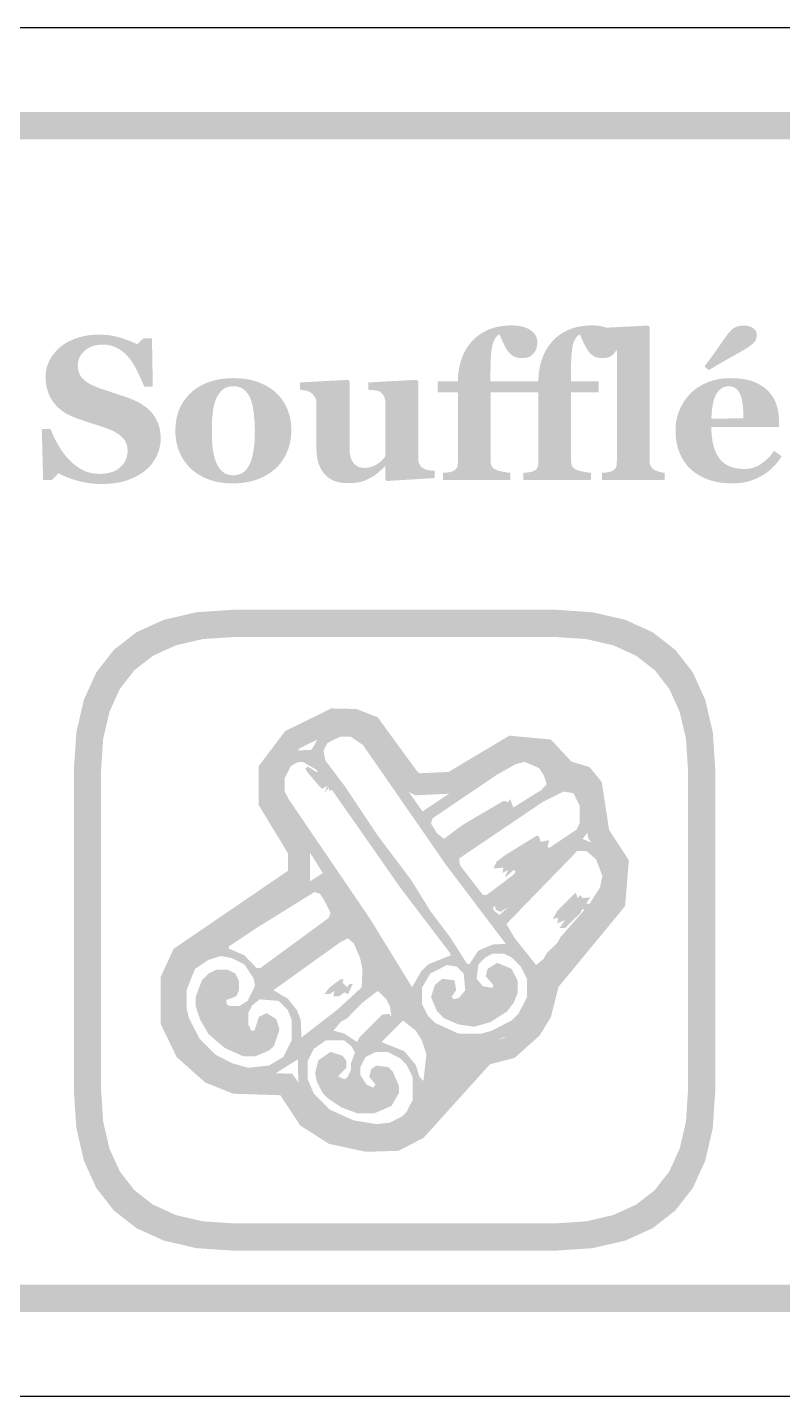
# Model space of a CAD drawing. Header units: millimetres. Extents: x 6 to 297, y 55 to 451.
# Drawn here: x 110.02 to 121.09, y 339.16 to 359.24 of the extents above; entities that cross this region are included whole.
import ezdxf

# ---------------------------------------------------------------- set-up
doc = ezdxf.new("R2010")
doc.units = ezdxf.units.MM
doc.layers.add('CUT', color=1, linetype='Continuous')
doc.layers.add('RASTER', color=7, linetype='Continuous')

msp = doc.modelspace()

# ---------------------------------------------------------------- hatches: boundary and pattern name
at = {"layer": 'RASTER'}
h = msp.add_hatch(color=7, dxfattribs=at)
h.paths.add_polyline_path([(74.2, 355.8), (74.234, 356.316), (74.338, 356.763), (74.509, 357.141), (74.75, 357.45), (75.059, 357.691), (75.438, 357.862), (75.884, 357.966), (76.4, 358), (133.6, 358), (134.116, 357.966), (134.563, 357.862), (134.941, 357.691), (135.25, 357.45), (135.491, 357.141), (135.663, 356.763), (135.766, 356.316), (135.8, 355.8), (135.8, 342.6), (135.766, 342.084), (135.663, 341.638), (135.491, 341.259), (135.25, 340.95), (134.941, 340.709), (134.563, 340.538), (134.116, 340.434), (133.6, 340.4), (76.4, 340.4), (75.884, 340.434), (75.438, 340.538), (75.059, 340.709), (74.75, 340.95), (74.509, 341.259), (74.338, 341.638), (74.234, 342.084), (74.2, 342.6)])
h.paths.add_polyline_path([(74.6, 355.8), (74.6, 342.6), (74.628, 342.178), (74.712, 341.813), (74.853, 341.503), (75.05, 341.25), (75.303, 341.053), (75.613, 340.912), (75.978, 340.828), (76.4, 340.8), (133.6, 340.8), (134.022, 340.828), (134.388, 340.912), (134.697, 341.053), (134.95, 341.25), (135.147, 341.503), (135.288, 341.813), (135.372, 342.178), (135.4, 342.6), (135.4, 355.8), (135.372, 356.222), (135.288, 356.588), (135.147, 356.897), (134.95, 357.15), (134.697, 357.347), (134.388, 357.488), (134.022, 357.572), (133.6, 357.6), (76.4, 357.6), (75.978, 357.572), (75.613, 357.488), (75.303, 357.347), (75.05, 357.15), (74.853, 356.897), (74.712, 356.588), (74.628, 356.222), (74.6, 355.8)], flags=0)
for points in [[(117.492, 354.62), (117.492, 354.611), (117.491, 354.601), (117.491, 354.592), (117.489, 354.582), (117.488, 354.571), (117.486, 354.561), (117.483, 354.55), (117.48, 354.539), (117.477, 354.529), (117.474, 354.518), (117.47, 354.508), (117.465, 354.499), (117.46, 354.49), (117.455, 354.481), (117.449, 354.473), (117.442, 354.465), (117.435, 354.456), (117.427, 354.448), (117.418, 354.44), (117.41, 354.433), (117.401, 354.426), (117.392, 354.42), (117.383, 354.414), (117.374, 354.409), (117.363, 354.405), (117.352, 354.401), (117.34, 354.397), (117.326, 354.395), (117.311, 354.393), (117.295, 354.391), (117.278, 354.39), (117.259, 354.39), (117.231, 354.391), (117.205, 354.395), (117.179, 354.401), (117.156, 354.41), (117.134, 354.422), (117.114, 354.435), (117.095, 354.452), (117.078, 354.471), (117.061, 354.492), (117.044, 354.518), (117.027, 354.546), (117.01, 354.578), (116.992, 354.613), (116.974, 354.652), (116.956, 354.693), (116.937, 354.739), (116.923, 354.731), (116.909, 354.721), (116.896, 354.709), (116.884, 354.694), (116.872, 354.677), (116.861, 354.657), (116.851, 354.635), (116.842, 354.61), (116.833, 354.58), (116.826, 354.543), (116.819, 354.498), (116.814, 354.446), (116.81, 354.386), (116.807, 354.319), (116.806, 354.245), (116.805, 354.163), (116.805, 354.047), (117.209, 354.047), (117.209, 353.889), (116.808, 353.889), (116.808, 352.88), (116.809, 352.866), (116.81, 352.853), (116.812, 352.841), (116.815, 352.829), (116.818, 352.818), (116.823, 352.809), (116.828, 352.799), (116.834, 352.791), (116.841, 352.784), (116.849, 352.776), (116.857, 352.77), (116.865, 352.764), (116.874, 352.758), (116.883, 352.753), (116.893, 352.749), (116.903, 352.745), (116.912, 352.742), (116.922, 352.739), (116.933, 352.736), (116.944, 352.733), (116.956, 352.731), (116.968, 352.728), (116.982, 352.725), (116.996, 352.722), (117.01, 352.72), (117.023, 352.717), (117.037, 352.715), (117.05, 352.713), (117.062, 352.711), (117.075, 352.71), (117.087, 352.708), (117.098, 352.707), (117.098, 352.6), (116.109, 352.6), (116.109, 352.707), (116.119, 352.708), (116.128, 352.708), (116.138, 352.709), (116.147, 352.71), (116.156, 352.711), (116.165, 352.712), (116.174, 352.713), (116.183, 352.714), (116.192, 352.715), (116.201, 352.717), (116.209, 352.718), (116.217, 352.72), (116.225, 352.722), (116.233, 352.724), (116.24, 352.726), (116.247, 352.729), (116.258, 352.734), (116.269, 352.739), (116.278, 352.744), (116.286, 352.75), (116.294, 352.757), (116.3, 352.764), (116.306, 352.771), (116.311, 352.779), (116.315, 352.788), (116.318, 352.797), (116.321, 352.807), (116.323, 352.818), (116.325, 352.829), (116.327, 352.841), (116.327, 352.853), (116.328, 352.867), (116.328, 353.889), (116.03, 353.889), (116.03, 354.047), (116.328, 354.047), (116.328, 354.086), (116.33, 354.125), (116.334, 354.163), (116.339, 354.202), (116.345, 354.239), (116.353, 354.277), (116.362, 354.314), (116.373, 354.351), (116.385, 354.388), (116.399, 354.423), (116.414, 354.457), (116.431, 354.491), (116.449, 354.523), (116.469, 354.554), (116.491, 354.585), (116.514, 354.614), (116.538, 354.642), (116.563, 354.669), (116.591, 354.694), (116.621, 354.717), (116.652, 354.74), (116.685, 354.761), (116.72, 354.78), (116.757, 354.799), (116.795, 354.815), (116.836, 354.829), (116.877, 354.842), (116.921, 354.851), (116.966, 354.859), (117.013, 354.865), (117.061, 354.868), (117.111, 354.869), (117.155, 354.868), (117.197, 354.865), (117.236, 354.859), (117.272, 354.852), (117.306, 354.842), (117.338, 354.83), (117.366, 354.816), (117.393, 354.8), (117.416, 354.782), (117.436, 354.763), (117.453, 354.743), (117.467, 354.721), (117.478, 354.698), (117.486, 354.673), (117.491, 354.647), (117.492, 354.62)], [(118.671, 354.62), (118.671, 354.611), (118.671, 354.601), (118.67, 354.592), (118.668, 354.582), (118.667, 354.571), (118.665, 354.561), (118.662, 354.55), (118.66, 354.539), (118.657, 354.529), (118.653, 354.518), (118.649, 354.508), (118.644, 354.499), (118.639, 354.49), (118.634, 354.481), (118.628, 354.473), (118.622, 354.465), (118.614, 354.456), (118.606, 354.448), (118.597, 354.44), (118.589, 354.433), (118.58, 354.426), (118.571, 354.42), (118.562, 354.414), (118.553, 354.409), (118.543, 354.405), (118.531, 354.401), (118.519, 354.397), (118.505, 354.395), (118.49, 354.393), (118.474, 354.391), (118.457, 354.39), (118.438, 354.39), (118.41, 354.391), (118.384, 354.395), (118.359, 354.401), (118.335, 354.41), (118.313, 354.422), (118.293, 354.435), (118.274, 354.452), (118.257, 354.471), (118.24, 354.492), (118.223, 354.518), (118.206, 354.546), (118.189, 354.578), (118.171, 354.613), (118.153, 354.652), (118.135, 354.693), (118.116, 354.739), (118.102, 354.731), (118.088, 354.721), (118.075, 354.709), (118.063, 354.694), (118.052, 354.677), (118.041, 354.657), (118.03, 354.635), (118.021, 354.61), (118.012, 354.58), (118.005, 354.543), (117.999, 354.498), (117.994, 354.446), (117.99, 354.386), (117.987, 354.319), (117.985, 354.245), (117.984, 354.163), (117.984, 354.047), (118.389, 354.047), (118.389, 353.889), (117.987, 353.889), (117.987, 352.88), (117.988, 352.866), (117.989, 352.853), (117.991, 352.841), (117.994, 352.829), (117.998, 352.818), (118.002, 352.809), (118.007, 352.799), (118.014, 352.791), (118.021, 352.784), (118.028, 352.776), (118.036, 352.77), (118.044, 352.764), (118.053, 352.758), (118.062, 352.753), (118.072, 352.749), (118.083, 352.745), (118.092, 352.742), (118.101, 352.739), (118.112, 352.736), (118.123, 352.733), (118.135, 352.731), (118.148, 352.728), (118.161, 352.725), (118.175, 352.722), (118.189, 352.72), (118.203, 352.717), (118.216, 352.715), (118.229, 352.713), (118.242, 352.711), (118.254, 352.71), (118.266, 352.708), (118.277, 352.707), (118.277, 352.6), (117.289, 352.6), (117.289, 352.707), (117.298, 352.708), (117.307, 352.708), (117.317, 352.709), (117.326, 352.71), (117.335, 352.711), (117.344, 352.712), (117.354, 352.713), (117.363, 352.714), (117.371, 352.715), (117.38, 352.717), (117.388, 352.718), (117.396, 352.72), (117.404, 352.722), (117.412, 352.724), (117.419, 352.726), (117.426, 352.729), (117.438, 352.734), (117.448, 352.739), (117.457, 352.744), (117.466, 352.75), (117.473, 352.757), (117.48, 352.764), (117.485, 352.771), (117.49, 352.779), (117.494, 352.788), (117.497, 352.797), (117.5, 352.807), (117.503, 352.818), (117.504, 352.829), (117.506, 352.841), (117.507, 352.853), (117.507, 352.867), (117.507, 353.889), (117.209, 353.889), (117.209, 354.047), (117.507, 354.047), (117.508, 354.086), (117.51, 354.125), (117.513, 354.163), (117.518, 354.202), (117.525, 354.239), (117.532, 354.277), (117.542, 354.314), (117.552, 354.351), (117.564, 354.388), (117.578, 354.423), (117.593, 354.457), (117.61, 354.491), (117.628, 354.523), (117.648, 354.554), (117.67, 354.585), (117.693, 354.614), (117.717, 354.642), (117.743, 354.669), (117.77, 354.694), (117.8, 354.717), (117.831, 354.74), (117.864, 354.761), (117.899, 354.78), (117.936, 354.799), (117.975, 354.815), (118.015, 354.829), (118.057, 354.842), (118.1, 354.851), (118.145, 354.859), (118.192, 354.865), (118.24, 354.868), (118.291, 354.869), (118.335, 354.868), (118.376, 354.865), (118.415, 354.859), (118.452, 354.852), (118.486, 354.842), (118.517, 354.83), (118.546, 354.816), (118.572, 354.8), (118.595, 354.782), (118.615, 354.763), (118.632, 354.743), (118.646, 354.721), (118.657, 354.698), (118.665, 354.673), (118.67, 354.647), (118.671, 354.62)], [(119.357, 352.6), (118.438, 352.6), (118.438, 352.707), (118.448, 352.708), (118.457, 352.708), (118.467, 352.709), (118.476, 352.71), (118.485, 352.711), (118.494, 352.712), (118.503, 352.713), (118.512, 352.714), (118.521, 352.715), (118.53, 352.717), (118.538, 352.718), (118.546, 352.72), (118.554, 352.722), (118.562, 352.724), (118.569, 352.726), (118.576, 352.729), (118.587, 352.734), (118.598, 352.739), (118.607, 352.744), (118.616, 352.75), (118.623, 352.757), (118.63, 352.764), (118.635, 352.771), (118.64, 352.779), (118.644, 352.788), (118.647, 352.797), (118.65, 352.807), (118.653, 352.818), (118.654, 352.829), (118.656, 352.841), (118.656, 352.853), (118.657, 352.867), (118.657, 354.49), (118.656, 354.503), (118.655, 354.517), (118.654, 354.53), (118.651, 354.543), (118.648, 354.556), (118.644, 354.569), (118.639, 354.581), (118.634, 354.593), (118.628, 354.604), (118.622, 354.615), (118.615, 354.625), (118.607, 354.635), (118.6, 354.644), (118.591, 354.652), (118.583, 354.659), (118.573, 354.665), (118.565, 354.67), (118.557, 354.675), (118.547, 354.68), (118.536, 354.684), (118.525, 354.689), (118.512, 354.693), (118.499, 354.698), (118.485, 354.702), (118.47, 354.706), (118.456, 354.71), (118.442, 354.713), (118.429, 354.716), (118.416, 354.718), (118.403, 354.72), (118.391, 354.722), (118.38, 354.723), (118.38, 354.829), (119.117, 354.868), (119.139, 354.844), (119.139, 352.886), (119.139, 352.872), (119.14, 352.86), (119.141, 352.848), (119.143, 352.837), (119.146, 352.826), (119.149, 352.816), (119.153, 352.806), (119.158, 352.798), (119.163, 352.79), (119.169, 352.782), (119.175, 352.775), (119.183, 352.768), (119.191, 352.761), (119.199, 352.755), (119.209, 352.75), (119.219, 352.745), (119.227, 352.742), (119.234, 352.739), (119.242, 352.736), (119.249, 352.733), (119.257, 352.73), (119.265, 352.727), (119.273, 352.724), (119.281, 352.722), (119.289, 352.719), (119.298, 352.717), (119.307, 352.715), (119.316, 352.713), (119.326, 352.711), (119.336, 352.709), (119.346, 352.708), (119.357, 352.707)], [(111.11, 352.544), (111.063, 352.545), (111.016, 352.547), (110.971, 352.551), (110.926, 352.556), (110.882, 352.563), (110.839, 352.571), (110.796, 352.58), (110.755, 352.591), (110.714, 352.603), (110.675, 352.616), (110.638, 352.629), (110.602, 352.642), (110.568, 352.657), (110.536, 352.671), (110.505, 352.687), (110.476, 352.703), (110.375, 352.6), (110.25, 352.6), (110.231, 353.351), (110.357, 353.351), (110.368, 353.325), (110.38, 353.297), (110.392, 353.27), (110.405, 353.242), (110.419, 353.213), (110.434, 353.184), (110.449, 353.155), (110.465, 353.126), (110.482, 353.097), (110.5, 353.068), (110.518, 353.04), (110.536, 353.013), (110.556, 352.987), (110.576, 352.962), (110.596, 352.937), (110.618, 352.913), (110.64, 352.89), (110.664, 352.867), (110.688, 352.845), (110.712, 352.824), (110.738, 352.805), (110.764, 352.787), (110.79, 352.77), (110.818, 352.754), (110.846, 352.739), (110.875, 352.727), (110.906, 352.716), (110.938, 352.708), (110.97, 352.701), (111.005, 352.696), (111.04, 352.693), (111.076, 352.692), (111.125, 352.694), (111.17, 352.698), (111.213, 352.706), (111.252, 352.717), (111.289, 352.73), (111.323, 352.747), (111.354, 352.767), (111.382, 352.79), (111.406, 352.815), (111.428, 352.842), (111.446, 352.87), (111.461, 352.9), (111.473, 352.931), (111.481, 352.964), (111.486, 352.999), (111.488, 353.035), (111.486, 353.065), (111.482, 353.093), (111.475, 353.121), (111.465, 353.147), (111.453, 353.172), (111.437, 353.196), (111.419, 353.218), (111.398, 353.239), (111.374, 353.26), (111.346, 353.279), (111.316, 353.298), (111.283, 353.316), (111.246, 353.334), (111.207, 353.351), (111.164, 353.367), (111.119, 353.382), (111.088, 353.392), (111.058, 353.402), (111.029, 353.411), (111.001, 353.42), (110.973, 353.429), (110.945, 353.438), (110.918, 353.447), (110.892, 353.455), (110.867, 353.464), (110.841, 353.472), (110.817, 353.481), (110.792, 353.49), (110.768, 353.498), (110.744, 353.507), (110.721, 353.516), (110.698, 353.524), (110.648, 353.546), (110.6, 353.571), (110.556, 353.597), (110.516, 353.626), (110.478, 353.657), (110.445, 353.69), (110.414, 353.725), (110.387, 353.763), (110.363, 353.802), (110.342, 353.843), (110.325, 353.885), (110.311, 353.928), (110.299, 353.971), (110.292, 354.017), (110.287, 354.063), (110.285, 354.11), (110.286, 354.141), (110.288, 354.17), (110.293, 354.2), (110.298, 354.229), (110.306, 354.259), (110.315, 354.287), (110.326, 354.316), (110.338, 354.344), (110.352, 354.372), (110.367, 354.399), (110.384, 354.425), (110.403, 354.45), (110.423, 354.475), (110.444, 354.499), (110.467, 354.523), (110.492, 354.545), (110.517, 354.566), (110.543, 354.585), (110.572, 354.604), (110.602, 354.621), (110.634, 354.638), (110.667, 354.653), (110.702, 354.668), (110.739, 354.682), (110.777, 354.694), (110.816, 354.705), (110.856, 354.714), (110.897, 354.721), (110.938, 354.727), (110.98, 354.731), (111.023, 354.733), (111.067, 354.734), (111.11, 354.734), (111.152, 354.731), (111.194, 354.728), (111.235, 354.722), (111.275, 354.716), (111.314, 354.707), (111.353, 354.698), (111.391, 354.687), (111.428, 354.675), (111.463, 354.663), (111.495, 354.651), (111.526, 354.639), (111.555, 354.627), (111.581, 354.615), (111.606, 354.603), (111.628, 354.591), (111.718, 354.679), (111.845, 354.679), (111.857, 353.97), (111.731, 353.97), (111.72, 353.998), (111.708, 354.027), (111.696, 354.056), (111.683, 354.085), (111.67, 354.114), (111.656, 354.144), (111.642, 354.174), (111.628, 354.203), (111.613, 354.232), (111.598, 354.26), (111.582, 354.287), (111.567, 354.313), (111.551, 354.337), (111.535, 354.36), (111.519, 354.381), (111.502, 354.402), (111.484, 354.422), (111.465, 354.442), (111.446, 354.461), (111.425, 354.478), (111.404, 354.495), (111.382, 354.51), (111.36, 354.524), (111.337, 354.537), (111.313, 354.549), (111.288, 354.559), (111.262, 354.568), (111.235, 354.575), (111.207, 354.581), (111.178, 354.585), (111.148, 354.587), (111.117, 354.588), (111.079, 354.586), (111.042, 354.582), (111.007, 354.575), (110.973, 354.565), (110.942, 354.553), (110.912, 354.538), (110.885, 354.519), (110.859, 354.498), (110.835, 354.475), (110.815, 354.451), (110.797, 354.425), (110.783, 354.398), (110.772, 354.37), (110.765, 354.341), (110.76, 354.31), (110.758, 354.277), (110.76, 354.247), (110.764, 354.218), (110.771, 354.19), (110.78, 354.164), (110.792, 354.139), (110.807, 354.116), (110.825, 354.094), (110.845, 354.074), (110.869, 354.054), (110.895, 354.035), (110.925, 354.017), (110.957, 353.999), (110.992, 353.982), (111.031, 353.966), (111.073, 353.95), (111.117, 353.934), (111.144, 353.925), (111.172, 353.916), (111.199, 353.907), (111.227, 353.898), (111.254, 353.889), (111.282, 353.88), (111.31, 353.87), (111.338, 353.861), (111.366, 353.852), (111.393, 353.843), (111.419, 353.834), (111.445, 353.825), (111.47, 353.817), (111.494, 353.808), (111.517, 353.799), (111.539, 353.791), (111.591, 353.769), (111.639, 353.746), (111.684, 353.721), (111.726, 353.693), (111.765, 353.664), (111.8, 353.633), (111.833, 353.6), (111.862, 353.565), (111.888, 353.527), (111.91, 353.488), (111.929, 353.447), (111.945, 353.403), (111.957, 353.357), (111.966, 353.309), (111.971, 353.259), (111.973, 353.206), (111.972, 353.173), (111.969, 353.14), (111.964, 353.107), (111.957, 353.074), (111.948, 353.041), (111.937, 353.009), (111.924, 352.977), (111.91, 352.946), (111.893, 352.915), (111.875, 352.885), (111.856, 352.857), (111.836, 352.83), (111.814, 352.805), (111.79, 352.781), (111.766, 352.758), (111.74, 352.736), (111.71, 352.714), (111.679, 352.693), (111.647, 352.673), (111.613, 352.655), (111.579, 352.637), (111.543, 352.622), (111.507, 352.607), (111.469, 352.594), (111.429, 352.582), (111.389, 352.572), (111.346, 352.564), (111.302, 352.557), (111.256, 352.551), (111.209, 352.547), (111.16, 352.545), (111.11, 352.544)], [(115.988, 352.631), (115.289, 352.588), (115.267, 352.609), (115.267, 352.801), (115.258, 352.801), (115.246, 352.789), (115.234, 352.778), (115.221, 352.767), (115.209, 352.756), (115.197, 352.745), (115.185, 352.734), (115.173, 352.723), (115.161, 352.712), (115.149, 352.701), (115.136, 352.691), (115.123, 352.681), (115.109, 352.671), (115.094, 352.661), (115.079, 352.652), (115.064, 352.643), (115.047, 352.634), (115.029, 352.624), (115.011, 352.615), (114.992, 352.607), (114.975, 352.599), (114.957, 352.592), (114.94, 352.586), (114.923, 352.58), (114.906, 352.575), (114.888, 352.571), (114.869, 352.567), (114.847, 352.563), (114.824, 352.561), (114.799, 352.559), (114.772, 352.557), (114.743, 352.556), (114.712, 352.556), (114.658, 352.558), (114.608, 352.564), (114.561, 352.575), (114.517, 352.589), (114.476, 352.608), (114.438, 352.631), (114.404, 352.658), (114.373, 352.689), (114.345, 352.724), (114.321, 352.763), (114.301, 352.805), (114.284, 352.85), (114.271, 352.899), (114.262, 352.951), (114.257, 353.007), (114.255, 353.066), (114.255, 353.725), (114.255, 353.739), (114.254, 353.752), (114.252, 353.765), (114.249, 353.777), (114.246, 353.788), (114.243, 353.799), (114.238, 353.809), (114.233, 353.818), (114.227, 353.827), (114.221, 353.835), (114.214, 353.844), (114.207, 353.852), (114.2, 353.86), (114.192, 353.867), (114.183, 353.875), (114.174, 353.882), (114.167, 353.887), (114.159, 353.892), (114.15, 353.896), (114.141, 353.901), (114.131, 353.904), (114.12, 353.908), (114.11, 353.911), (114.098, 353.913), (114.087, 353.916), (114.075, 353.918), (114.064, 353.919), (114.053, 353.921), (114.043, 353.923), (114.033, 353.924), (114.023, 353.925), (114.013, 353.926), (114.013, 354.033), (114.724, 354.071), (114.74, 354.049), (114.74, 353.075), (114.741, 353.038), (114.743, 353.004), (114.748, 352.973), (114.754, 352.944), (114.762, 352.917), (114.772, 352.893), (114.784, 352.871), (114.798, 352.852), (114.813, 352.835), (114.829, 352.821), (114.847, 352.808), (114.866, 352.798), (114.887, 352.79), (114.909, 352.785), (114.932, 352.781), (114.957, 352.78), (114.982, 352.781), (115.007, 352.784), (115.032, 352.788), (115.055, 352.794), (115.078, 352.801), (115.101, 352.811), (115.122, 352.822), (115.143, 352.834), (115.163, 352.848), (115.182, 352.862), (115.199, 352.876), (115.215, 352.89), (115.229, 352.905), (115.242, 352.92), (115.254, 352.935), (115.264, 352.95), (115.264, 353.74), (115.264, 353.752), (115.263, 353.764), (115.261, 353.776), (115.259, 353.787), (115.257, 353.798), (115.253, 353.809), (115.25, 353.819), (115.245, 353.829), (115.24, 353.839), (115.234, 353.848), (115.228, 353.857), (115.222, 353.865), (115.214, 353.873), (115.207, 353.88), (115.198, 353.887), (115.189, 353.893), (115.183, 353.898), (115.175, 353.902), (115.166, 353.905), (115.157, 353.908), (115.148, 353.911), (115.137, 353.913), (115.126, 353.915), (115.114, 353.917), (115.102, 353.918), (115.089, 353.92), (115.077, 353.921), (115.064, 353.922), (115.052, 353.923), (115.039, 353.924), (115.026, 353.925), (115.014, 353.926), (115.014, 354.033), (115.724, 354.071), (115.746, 354.049), (115.746, 352.918), (115.746, 352.905), (115.747, 352.893), (115.749, 352.882), (115.751, 352.87), (115.754, 352.86), (115.758, 352.85), (115.762, 352.84), (115.767, 352.831), (115.772, 352.822), (115.778, 352.813), (115.785, 352.805), (115.792, 352.798), (115.8, 352.79), (115.808, 352.783), (115.817, 352.776), (115.827, 352.77), (115.834, 352.766), (115.842, 352.762), (115.85, 352.758), (115.859, 352.755), (115.868, 352.752), (115.878, 352.75), (115.888, 352.748), (115.899, 352.746), (115.91, 352.744), (115.921, 352.743), (115.933, 352.742), (115.944, 352.74), (115.955, 352.74), (115.966, 352.739), (115.977, 352.738), (115.988, 352.738)]]:
    msp.add_hatch(color=7, dxfattribs=at).paths.add_polyline_path(points)
h = msp.add_hatch(color=7, dxfattribs=at)
h.paths.add_polyline_path([(121.072, 352.95), (121.059, 352.929), (121.045, 352.909), (121.031, 352.889), (121.016, 352.869), (121, 352.849), (120.983, 352.83), (120.966, 352.811), (120.948, 352.793), (120.93, 352.774), (120.911, 352.757), (120.891, 352.74), (120.871, 352.724), (120.85, 352.708), (120.829, 352.694), (120.806, 352.679), (120.784, 352.666), (120.759, 352.652), (120.734, 352.64), (120.71, 352.628), (120.685, 352.617), (120.66, 352.607), (120.635, 352.598), (120.61, 352.589), (120.585, 352.582), (120.56, 352.575), (120.533, 352.569), (120.506, 352.564), (120.477, 352.56), (120.448, 352.557), (120.418, 352.555), (120.387, 352.554), (120.354, 352.553), (120.301, 352.554), (120.25, 352.557), (120.2, 352.562), (120.153, 352.569), (120.107, 352.577), (120.063, 352.588), (120.021, 352.6), (119.98, 352.615), (119.942, 352.631), (119.905, 352.648), (119.87, 352.667), (119.836, 352.687), (119.805, 352.708), (119.775, 352.731), (119.747, 352.755), (119.72, 352.78), (119.695, 352.807), (119.672, 352.835), (119.651, 352.863), (119.631, 352.894), (119.612, 352.925), (119.596, 352.957), (119.581, 352.991), (119.567, 353.026), (119.555, 353.061), (119.545, 353.098), (119.536, 353.135), (119.529, 353.173), (119.524, 353.212), (119.52, 353.251), (119.517, 353.291), (119.517, 353.332), (119.517, 353.37), (119.52, 353.406), (119.524, 353.443), (119.53, 353.479), (119.538, 353.514), (119.548, 353.55), (119.559, 353.584), (119.572, 353.619), (119.586, 353.653), (119.602, 353.685), (119.619, 353.717), (119.638, 353.748), (119.658, 353.778), (119.68, 353.807), (119.703, 353.835), (119.728, 353.863), (119.753, 353.888), (119.781, 353.912), (119.81, 353.935), (119.84, 353.957), (119.872, 353.977), (119.906, 353.996), (119.942, 354.014), (119.979, 354.031), (120.017, 354.046), (120.057, 354.059), (120.098, 354.07), (120.139, 354.079), (120.182, 354.087), (120.226, 354.092), (120.272, 354.095), (120.318, 354.096), (120.368, 354.095), (120.416, 354.092), (120.461, 354.089), (120.505, 354.083), (120.546, 354.076), (120.584, 354.068), (120.621, 354.057), (120.655, 354.046), (120.687, 354.033), (120.718, 354.019), (120.747, 354.003), (120.775, 353.986), (120.802, 353.969), (120.827, 353.95), (120.851, 353.929), (120.873, 353.908), (120.893, 353.887), (120.912, 353.864), (120.929, 353.841), (120.945, 353.817), (120.96, 353.792), (120.973, 353.766), (120.984, 353.739), (120.995, 353.711), (121.004, 353.683), (121.011, 353.654), (121.018, 353.624), (121.023, 353.595), (121.027, 353.565), (121.03, 353.535), (121.032, 353.504), (121.033, 353.473), (121.033, 353.378), (120.042, 353.378), (120.044, 353.305), (120.05, 353.237), (120.059, 353.173), (120.071, 353.113), (120.088, 353.059), (120.108, 353.008), (120.131, 352.962), (120.158, 352.921), (120.189, 352.884), (120.225, 352.852), (120.264, 352.825), (120.308, 352.803), (120.356, 352.786), (120.408, 352.774), (120.465, 352.767), (120.526, 352.764), (120.56, 352.765), (120.593, 352.769), (120.625, 352.775), (120.657, 352.783), (120.687, 352.794), (120.717, 352.806), (120.746, 352.822), (120.773, 352.84), (120.8, 352.859), (120.826, 352.88), (120.851, 352.902), (120.875, 352.925), (120.898, 352.95), (120.92, 352.975), (120.941, 353.002), (120.961, 353.031)])
h.paths.add_polyline_path([(120.513, 353.507), (120.513, 353.529), (120.512, 353.551), (120.511, 353.573), (120.51, 353.596), (120.509, 353.618), (120.508, 353.641), (120.506, 353.664), (120.504, 353.687), (120.502, 353.709), (120.499, 353.731), (120.495, 353.751), (120.492, 353.771), (120.488, 353.789), (120.483, 353.806), (120.478, 353.823), (120.473, 353.838), (120.467, 353.854), (120.46, 353.87), (120.452, 353.885), (120.444, 353.898), (120.435, 353.911), (120.425, 353.922), (120.416, 353.932), (120.405, 353.942), (120.394, 353.95), (120.382, 353.957), (120.369, 353.963), (120.356, 353.968), (120.342, 353.972), (120.327, 353.975), (120.312, 353.976), (120.296, 353.977), (120.268, 353.975), (120.242, 353.97), (120.218, 353.961), (120.194, 353.948), (120.173, 353.932), (120.152, 353.913), (120.133, 353.889), (120.116, 353.863), (120.1, 353.832), (120.086, 353.797), (120.074, 353.758), (120.064, 353.715), (120.056, 353.668), (120.049, 353.616), (120.045, 353.561), (120.042, 353.501)], flags=0)
h.paths.add_polyline_path([(120.708, 354.739), (120.707, 354.723), (120.706, 354.707), (120.703, 354.693), (120.7, 354.679), (120.696, 354.666), (120.691, 354.654), (120.685, 354.643), (120.677, 354.632), (120.669, 354.622), (120.66, 354.612), (120.65, 354.602), (120.638, 354.592), (120.626, 354.581), (120.612, 354.571), (120.597, 354.56), (120.582, 354.55), (120.562, 354.537), (120.54, 354.524), (120.516, 354.509), (120.489, 354.493), (120.459, 354.476), (120.427, 354.458), (120.392, 354.438), (120.354, 354.417), (120.315, 354.395), (120.274, 354.372), (120.232, 354.348), (120.189, 354.323), (120.144, 354.297), (120.099, 354.27), (120.051, 354.242), (120.003, 354.213), (119.941, 354.268), (119.973, 354.31), (120.002, 354.35), (120.03, 354.387), (120.056, 354.422), (120.08, 354.456), (120.102, 354.486), (120.122, 354.515), (120.141, 354.542), (120.158, 354.567), (120.175, 354.591), (120.191, 354.614), (120.206, 354.636), (120.221, 354.657), (120.235, 354.677), (120.249, 354.697), (120.262, 354.715), (120.278, 354.737), (120.293, 354.756), (120.309, 354.774), (120.324, 354.79), (120.339, 354.804), (120.353, 354.817), (120.368, 354.827), (120.382, 354.836), (120.397, 354.843), (120.413, 354.85), (120.429, 354.855), (120.446, 354.86), (120.465, 354.863), (120.484, 354.866), (120.504, 354.867), (120.524, 354.868), (120.542, 354.867), (120.559, 354.865), (120.575, 354.862), (120.591, 354.858), (120.607, 354.853), (120.622, 354.846), (120.637, 354.838), (120.651, 354.829), (120.664, 354.82), (120.676, 354.81), (120.685, 354.799), (120.693, 354.788), (120.7, 354.776), (120.704, 354.764), (120.707, 354.752), (120.708, 354.739)])
h = msp.add_hatch(color=7, dxfattribs=at)
h.paths.add_polyline_path([(113.665, 353.88), (113.691, 353.854), (113.716, 353.827), (113.739, 353.799), (113.76, 353.769), (113.78, 353.738), (113.798, 353.706), (113.815, 353.673), (113.83, 353.639), (113.843, 353.603), (113.855, 353.567), (113.865, 353.53), (113.873, 353.492), (113.879, 353.454), (113.884, 353.414), (113.886, 353.375), (113.887, 353.334), (113.886, 353.294), (113.884, 353.254), (113.879, 353.215), (113.873, 353.176), (113.865, 353.138), (113.855, 353.1), (113.844, 353.063), (113.831, 353.027), (113.816, 352.992), (113.799, 352.957), (113.781, 352.925), (113.761, 352.893), (113.74, 352.863), (113.717, 352.834), (113.692, 352.806), (113.666, 352.78), (113.636, 352.754), (113.605, 352.728), (113.573, 352.705), (113.539, 352.683), (113.504, 352.663), (113.467, 352.644), (113.429, 352.627), (113.39, 352.612), (113.349, 352.598), (113.307, 352.586), (113.263, 352.576), (113.218, 352.568), (113.171, 352.561), (113.123, 352.557), (113.074, 352.554), (113.023, 352.553), (112.979, 352.554), (112.935, 352.556), (112.893, 352.56), (112.851, 352.566), (112.811, 352.573), (112.771, 352.582), (112.732, 352.592), (112.694, 352.604), (112.657, 352.618), (112.621, 352.633), (112.586, 352.65), (112.553, 352.668), (112.52, 352.689), (112.488, 352.71), (112.458, 352.733), (112.428, 352.758), (112.401, 352.783), (112.375, 352.81), (112.351, 352.838), (112.329, 352.868), (112.307, 352.899), (112.288, 352.931), (112.269, 352.965), (112.252, 353.001), (112.237, 353.037), (112.224, 353.075), (112.213, 353.114), (112.204, 353.154), (112.197, 353.194), (112.192, 353.236), (112.189, 353.279), (112.188, 353.324), (112.189, 353.367), (112.192, 353.409), (112.196, 353.45), (112.202, 353.49), (112.21, 353.528), (112.22, 353.565), (112.231, 353.602), (112.244, 353.636), (112.259, 353.67), (112.276, 353.703), (112.295, 353.735), (112.315, 353.766), (112.337, 353.796), (112.361, 353.825), (112.386, 353.853), (112.414, 353.88), (112.441, 353.905), (112.471, 353.929), (112.502, 353.951), (112.535, 353.971), (112.569, 353.99), (112.605, 354.008), (112.642, 354.024), (112.681, 354.039), (112.721, 354.052), (112.763, 354.064), (112.805, 354.074), (112.849, 354.082), (112.894, 354.088), (112.94, 354.092), (112.988, 354.095), (113.036, 354.096), (113.087, 354.095), (113.136, 354.092), (113.183, 354.088), (113.229, 354.082), (113.273, 354.074), (113.316, 354.064), (113.357, 354.052), (113.397, 354.039), (113.436, 354.024), (113.472, 354.008), (113.508, 353.99), (113.542, 353.971), (113.575, 353.951), (113.606, 353.929), (113.636, 353.905), (113.665, 353.88)])
h.paths.add_polyline_path([(113.29, 352.865), (113.297, 352.886), (113.305, 352.908), (113.311, 352.932), (113.318, 352.956), (113.323, 352.981), (113.328, 353.008), (113.333, 353.036), (113.337, 353.064), (113.341, 353.094), (113.344, 353.125), (113.347, 353.158), (113.349, 353.191), (113.35, 353.226), (113.352, 353.262), (113.352, 353.299), (113.353, 353.337), (113.352, 353.363), (113.352, 353.39), (113.35, 353.418), (113.349, 353.447), (113.347, 353.476), (113.344, 353.507), (113.341, 353.539), (113.338, 353.571), (113.334, 353.603), (113.33, 353.634), (113.325, 353.662), (113.32, 353.689), (113.314, 353.714), (113.308, 353.738), (113.301, 353.759), (113.294, 353.779), (113.285, 353.802), (113.275, 353.823), (113.264, 353.843), (113.252, 353.862), (113.239, 353.879), (113.226, 353.895), (113.212, 353.91), (113.197, 353.924), (113.18, 353.937), (113.163, 353.947), (113.145, 353.956), (113.126, 353.964), (113.106, 353.97), (113.085, 353.974), (113.062, 353.976), (113.039, 353.977), (113.014, 353.976), (112.99, 353.973), (112.967, 353.969), (112.945, 353.963), (112.925, 353.955), (112.907, 353.945), (112.889, 353.933), (112.873, 353.92), (112.858, 353.905), (112.843, 353.889), (112.83, 353.872), (112.818, 353.854), (112.806, 353.835), (112.795, 353.815), (112.786, 353.794), (112.777, 353.772), (112.769, 353.751), (112.763, 353.728), (112.756, 353.705), (112.751, 353.681), (112.746, 353.656), (112.741, 353.631), (112.738, 353.604), (112.734, 353.576), (112.732, 353.548), (112.729, 353.52), (112.727, 353.491), (112.726, 353.462), (112.724, 353.433), (112.723, 353.403), (112.723, 353.373), (112.723, 353.343), (112.723, 353.304), (112.723, 353.266), (112.724, 353.231), (112.725, 353.197), (112.727, 353.165), (112.728, 353.134), (112.731, 353.105), (112.733, 353.078), (112.736, 353.052), (112.74, 353.026), (112.745, 353), (112.75, 352.973), (112.757, 352.947), (112.765, 352.921), (112.773, 352.894), (112.783, 352.868), (112.792, 352.846), (112.801, 352.825), (112.812, 352.805), (112.824, 352.787), (112.836, 352.769), (112.85, 352.753), (112.864, 352.738), (112.879, 352.725), (112.896, 352.712), (112.913, 352.701), (112.931, 352.692), (112.951, 352.685), (112.971, 352.679), (112.993, 352.675), (113.015, 352.673), (113.039, 352.672), (113.061, 352.673), (113.081, 352.675), (113.101, 352.679), (113.121, 352.684), (113.139, 352.691), (113.157, 352.699), (113.174, 352.709), (113.19, 352.721), (113.205, 352.734), (113.22, 352.748), (113.233, 352.764), (113.246, 352.781), (113.258, 352.8), (113.27, 352.82), (113.28, 352.842), (113.29, 352.865)], flags=0)
h = msp.add_hatch(color=7, dxfattribs=at)
h.paths.add_polyline_path([(110.7, 348.35), (110.737, 348.901), (110.847, 349.378), (111.03, 349.782), (111.287, 350.112), (111.618, 350.37), (112.022, 350.553), (112.499, 350.663), (113.05, 350.7), (117.75, 350.7), (118.301, 350.663), (118.778, 350.553), (119.182, 350.37), (119.513, 350.112), (119.77, 349.782), (119.953, 349.378), (120.063, 348.901), (120.1, 348.35), (120.1, 343.65), (120.063, 343.099), (119.953, 342.622), (119.77, 342.218), (119.512, 341.888), (119.182, 341.63), (118.778, 341.447), (118.301, 341.337), (117.75, 341.3), (113.05, 341.3), (112.499, 341.337), (112.022, 341.447), (111.618, 341.63), (111.288, 341.888), (111.03, 342.218), (110.847, 342.622), (110.737, 343.099), (110.7, 343.65)])
h.paths.add_polyline_path([(111.1, 348.35), (111.1, 343.65), (111.13, 343.193), (111.222, 342.797), (111.374, 342.462), (111.587, 342.188), (111.862, 341.974), (112.197, 341.822), (112.593, 341.73), (113.05, 341.7), (117.75, 341.7), (118.207, 341.73), (118.603, 341.822), (118.938, 341.974), (119.213, 342.188), (119.426, 342.462), (119.578, 342.797), (119.67, 343.193), (119.7, 343.65), (119.7, 348.35), (119.67, 348.807), (119.578, 349.203), (119.426, 349.538), (119.213, 349.813), (118.938, 350.026), (118.603, 350.178), (118.207, 350.27), (117.75, 350.3), (113.05, 350.3), (112.593, 350.27), (112.197, 350.178), (111.862, 350.026), (111.587, 349.813), (111.374, 349.538), (111.222, 349.203), (111.13, 348.807), (111.1, 348.35)], flags=0)
h = msp.add_hatch(color=7, dxfattribs=at)
h.paths.add_polyline_path([(114.472, 349.252), (114.841, 349.244), (115.152, 349.123), (115.736, 348.322), (115.775, 348.302), (116.191, 348.321), (117.082, 348.853), (117.69, 348.796), (117.993, 348.472), (118.256, 348.393), (118.436, 348.174), (118.544, 347.469), (118.833, 347.027), (118.778, 346.353), (117.801, 345.167), (117.69, 344.723), (117.524, 344.454), (117.16, 344.128), (116.797, 344.033), (115.826, 342.956), (115.46, 342.765), (114.982, 342.75), (114.439, 342.867), (114.018, 343.136), (113.726, 343.58), (113.035, 343.602), (112.624, 343.767), (112.208, 344.138), (111.971, 344.628), (111.971, 345.309), (112.161, 345.726), (113.839, 346.872), (113.839, 347.125), (113.41, 347.834), (113.41, 348.408), (113.797, 348.92)])
h.paths.add_polyline_path([(114.543, 348.93), (114.006, 348.666), (113.73, 348.301), (113.73, 347.924), (114.159, 347.214), (114.159, 346.703), (112.415, 345.512), (112.291, 345.239), (112.291, 344.702), (112.468, 344.335), (112.795, 344.043), (113.101, 343.92), (113.903, 343.895), (114.248, 343.369), (114.563, 343.168), (115.011, 343.071), (115.377, 343.083), (115.627, 343.213), (116.624, 344.319), (117.004, 344.418), (117.276, 344.662), (117.392, 344.848), (117.508, 345.315), (118.467, 346.479), (118.505, 346.943), (118.238, 347.352), (118.133, 348.039), (118.071, 348.115), (117.819, 348.19), (117.539, 348.489), (117.156, 348.525), (116.286, 348.006), (115.704, 347.978), (115.522, 348.072), (114.948, 348.858), (114.777, 348.925), (114.543, 348.93)], flags=0)
h = msp.add_hatch(color=7, dxfattribs=at)
h.paths.add_polyline_path([(114.538, 348.994), (114.762, 349.004), (115.006, 348.88), (115.81, 347.742), (116.861, 348.445), (117.173, 348.602), (117.44, 348.602), (117.618, 348.512), (117.685, 348.445), (117.799, 348.224), (118.01, 348.2), (118.154, 348.11), (118.277, 347.866), (118.277, 347.564), (118.22, 347.42), (118.154, 347.34), (118.388, 347.239), (118.488, 347.139), (118.612, 346.828), (118.579, 346.593), (118.421, 346.315), (117.531, 345.264), (117.507, 345.02), (117.44, 344.819), (117.35, 344.675), (117.116, 344.474), (116.66, 344.293), (116.513, 344.106), (116.326, 343.925), (116.279, 343.838), (116.024, 343.59), (115.977, 343.503), (115.609, 343.135), (115.365, 343.011), (114.896, 343.011), (114.561, 343.111), (114.283, 343.269), (114.149, 343.403), (114.025, 343.614), (113.992, 343.714), (113.982, 344.106), (113.624, 343.881), (113.389, 343.815), (113.122, 343.848), (112.743, 344.005), (112.643, 344.072), (112.375, 344.374), (112.218, 344.718), (112.218, 344.886), (112.184, 344.953), (112.251, 345.321), (112.408, 345.599), (114.35, 346.838), (113.969, 347.44), (113.781, 347.688), (113.657, 347.933), (113.624, 348.167), (113.734, 348.458), (113.815, 348.545), (113.992, 348.636), (114.183, 348.646), (114.317, 348.88)])
h.paths.add_polyline_path([(114.595, 348.836), (114.417, 348.746), (114.36, 348.636), (114.384, 348.492), (114.672, 348.11), (115.154, 347.387), (115.643, 346.737), (115.924, 346.282), (116.212, 345.9), (116.459, 345.512), (116.493, 345.499), (116.627, 345.699), (116.838, 345.79), (117.029, 345.8), (116.158, 346.952), (114.939, 348.713), (114.762, 348.836)], flags=0)
h.paths.add_polyline_path([(113.992, 348.468), (113.882, 348.411), (113.791, 348.234), (113.791, 348.033), (113.848, 347.922), (115.04, 346.168), (115.656, 345.164), (115.79, 345.398), (115.89, 345.499), (116.225, 345.632), (116.212, 345.666), (115.489, 346.617), (114.484, 348.056), (114.437, 348.043), (114.437, 348.09), (114.37, 348.01), (114.417, 348.123), (114.35, 348.076), (114.317, 348.09), (114.116, 348.324), (114.092, 348.368), (114.126, 348.401), (114.27, 348.311), (114.27, 348.344), (114.059, 348.468)], flags=0)
h.paths.add_polyline_path([(117.306, 348.468), (117.173, 348.435), (116.895, 348.277), (115.957, 347.641), (115.934, 347.564), (116.024, 347.42), (116.125, 347.34), (116.392, 347.541), (116.962, 347.876), (117.005, 347.899), (117.062, 347.876), (117.096, 347.922), (117.139, 347.799), (117.551, 348.056), (117.631, 348.143), (117.584, 348.277), (117.517, 348.378)], flags=0)
h.paths.add_polyline_path([(117.876, 348.033), (117.564, 347.876), (116.346, 347.052), (116.359, 346.952), (116.694, 346.516), (116.747, 346.516), (117.149, 346.818), (117.173, 346.861), (117.149, 346.885), (117.015, 346.771), (117.062, 346.885), (116.982, 346.838), (116.995, 346.918), (116.848, 346.905), (116.895, 347.005), (117.029, 347.106), (117.484, 347.387), (117.517, 347.373), (117.541, 347.296), (117.665, 347.32), (117.641, 347.229), (117.665, 347.206), (118.066, 347.474), (118.11, 347.564), (118.11, 347.832), (118.02, 348.01)], flags=0)
h.paths.add_polyline_path([(118.077, 347.162), (117.039, 346.091), (117.163, 345.88), (117.474, 345.489), (117.584, 345.579), (117.631, 345.666), (117.785, 345.813), (117.832, 345.9), (118.177, 346.292), (118.154, 346.315), (118.12, 346.248), (117.899, 346.034), (117.819, 346.034), (117.899, 346.148), (117.785, 346.101), (117.799, 346.182), (117.718, 346.168), (117.785, 346.282), (118.053, 346.55), (118.087, 346.469), (118.12, 346.516), (118.154, 346.469), (118.267, 346.483), (118.21, 346.392), (118.254, 346.382), (118.411, 346.627), (118.445, 346.794), (118.354, 347.039), (118.21, 347.162)], flags=0)
h.paths.add_polyline_path([(114.226, 346.56), (113.379, 346.034), (112.978, 345.766), (112.964, 345.733), (113.199, 345.632), (113.379, 345.445), (113.433, 345.445), (114.437, 346.182), (114.461, 346.259), (114.37, 346.436), (114.303, 346.536)], flags=0)
h.paths.add_polyline_path([(116.871, 346.359), (116.838, 346.325), (116.861, 346.282), (116.938, 346.225), (117.062, 346.336), (116.948, 346.269), (116.881, 346.302)], flags=0)
h.paths.add_polyline_path([(114.719, 345.88), (114.618, 345.833), (113.624, 345.12), (113.835, 344.996), (113.969, 344.829), (114.025, 344.685), (114.036, 344.427), (114.571, 344.842), (114.919, 345.164), (114.929, 345.422), (114.896, 345.589), (114.806, 345.8)], flags=0)
h.paths.add_polyline_path([(116.838, 345.656), (116.727, 345.599), (116.627, 345.499), (116.603, 345.288), (116.694, 345.177), (116.838, 345.154), (116.848, 345.197), (116.737, 345.321), (116.761, 345.432), (116.905, 345.522), (117.116, 345.432), (117.206, 345.254), (117.206, 345.087), (117.149, 344.943), (117.049, 344.809), (116.804, 344.652), (116.57, 344.585), (116.336, 344.618), (116.125, 344.708), (116.024, 344.809), (115.934, 345.02), (115.991, 345.197), (116.101, 345.288), (116.279, 345.264), (116.302, 345.12), (116.235, 345.02), (116.269, 344.986), (116.346, 345.01), (116.436, 345.12), (116.413, 345.365), (116.312, 345.465), (116.168, 345.489), (115.924, 345.365), (115.8, 345.154), (115.8, 344.919), (115.89, 344.742), (115.991, 344.641), (116.336, 344.484), (116.67, 344.484), (116.804, 344.518), (117.116, 344.675), (117.216, 344.775), (117.34, 345.02), (117.34, 345.288), (117.25, 345.465), (117.116, 345.599), (117.005, 345.656)], flags=0)
h.paths.add_polyline_path([(112.854, 345.622), (112.676, 345.566), (112.475, 345.432), (112.351, 345.12), (112.351, 344.852), (112.385, 344.718), (112.542, 344.407), (112.777, 344.173), (113.021, 344.049), (113.255, 343.982), (113.557, 344.015), (113.768, 344.139), (113.892, 344.384), (113.892, 344.685), (113.835, 344.829), (113.701, 344.963), (113.423, 344.986), (113.312, 344.896), (113.255, 344.785), (113.255, 344.618), (113.299, 344.528), (113.346, 344.528), (113.413, 344.729), (113.523, 344.785), (113.667, 344.695), (113.714, 344.541), (113.634, 344.307), (113.567, 344.24), (113.356, 344.149), (113.188, 344.149), (112.911, 344.273), (112.676, 344.474), (112.552, 344.685), (112.485, 344.886), (112.485, 345.02), (112.576, 345.264), (112.676, 345.365), (112.787, 345.422), (112.954, 345.422), (113.065, 345.365), (113.122, 345.254), (113.122, 345.12), (113.078, 345.03), (112.931, 344.976), (112.944, 344.909), (112.988, 344.886), (113.122, 344.886), (113.245, 344.963), (113.356, 345.187), (113.332, 345.298), (113.199, 345.499), (113.021, 345.589)], flags=0)
h.paths.add_polyline_path([(114.605, 345.278), (114.652, 345.278), (114.638, 345.231), (114.705, 345.164), (114.739, 345.211), (114.785, 345.211), (114.719, 345.063), (114.662, 345.087), (114.585, 345.03), (114.504, 345.03), (114.518, 345.11), (114.451, 345.063), (114.37, 345.063), (114.451, 345.164)], flags=0)
h.paths.add_polyline_path([(115.154, 345.11), (114.919, 344.929), (114.705, 344.708), (114.618, 344.662), (114.504, 344.528), (114.662, 344.484), (114.852, 344.36), (114.886, 344.427), (115.221, 344.762), (115.321, 344.775), (115.355, 344.729), (115.331, 344.886), (115.274, 344.996)], flags=0)
h.paths.add_polyline_path([(115.522, 344.675), (115.207, 344.36), (115.542, 344.226), (115.71, 344.025), (115.766, 343.848), (115.823, 343.791), (115.867, 344.183), (115.8, 344.384), (115.71, 344.528)], flags=0)
h.paths.add_polyline_path([(114.394, 344.384), (114.216, 344.26), (114.126, 344.082), (114.126, 343.815), (114.216, 343.604), (114.451, 343.369), (114.796, 343.212), (115.14, 343.155), (115.331, 343.178), (115.509, 343.269), (115.576, 343.336), (115.666, 343.513), (115.666, 343.848), (115.576, 344.025), (115.475, 344.126), (115.298, 344.216), (115.13, 344.216), (114.973, 344.139), (114.896, 343.982), (114.896, 343.881), (114.986, 343.738), (115.087, 343.691), (115.12, 343.738), (115.03, 343.848), (115.053, 343.958), (115.13, 344.015), (115.308, 343.992), (115.375, 343.925), (115.465, 343.714), (115.465, 343.614), (115.355, 343.423), (115.097, 343.312), (114.862, 343.312), (114.618, 343.403), (114.417, 343.537), (114.35, 343.604), (114.26, 343.781), (114.236, 343.905), (114.283, 344.092), (114.461, 344.216), (114.638, 344.159), (114.695, 344.082), (114.695, 343.982), (114.571, 343.858), (114.662, 343.815), (114.705, 343.838), (114.762, 343.948), (114.762, 344.049), (114.819, 344.206), (114.772, 344.293), (114.662, 344.384)], flags=0)

# ---------------------------------------------------------------- linework, layer by layer
at = {"layer": 'CUT'}
for points in [[(75.999, 359.24), (134.001, 359.24)], [(134.001, 339.16), (75.999, 339.16)]]:
    msp.add_lwpolyline(points, dxfattribs=at)

doc.saveas('drawing.dxf')
